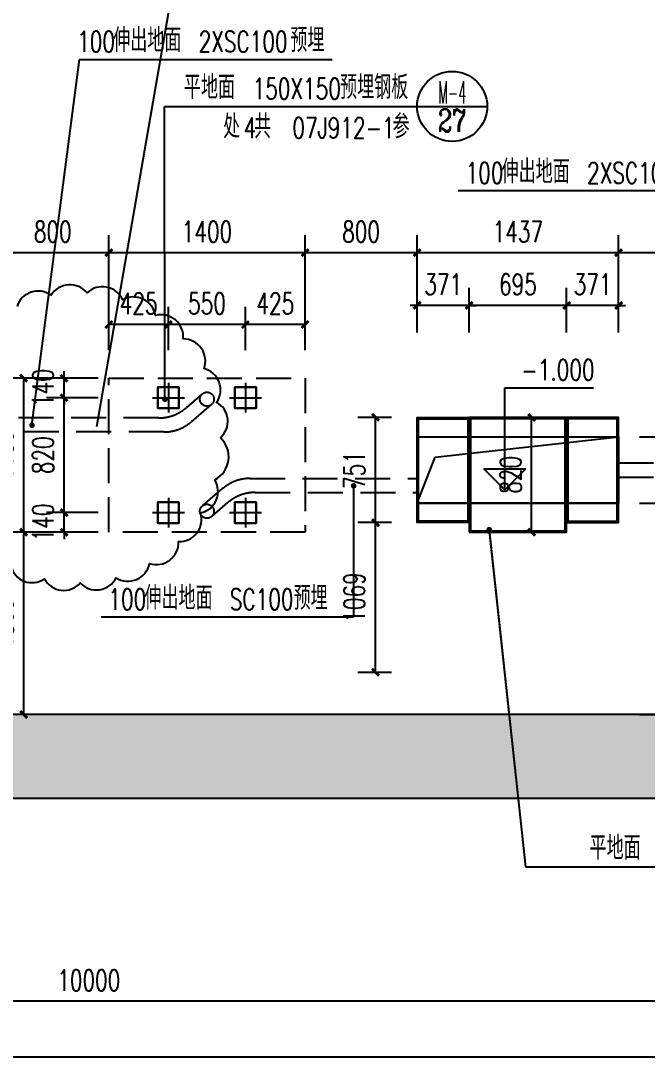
# Model space of a CAD drawing. Extents: x 45837 to 287007, y -98586 to 328021.
# Drawn here: x 246198 to 250668, y 308900 to 316299 of the extents above; entities that cross this region are included whole.
import ezdxf
from ezdxf.enums import TextEntityAlignment as Align

# ---------------------------------------------------------------- set-up
doc = ezdxf.new("R2010")
doc.units = 0
doc.header["$LTSCALE"] = 1000
doc.header["$MEASUREMENT"] = 0
for name, pattern in [('ACAD_ISO02W100', [15, 12, -3]), ('DASH', [0.35, 0.25, -0.1]), ('DASHED2', [0.375, 0.25, -0.125])]:
    doc.linetypes.add(name, pattern=pattern)
for name, color, linetype in [('AXIS', 3, 'Continuous'), ('DIM_ELEV', 3, 'Continuous'), ('DIM_IDEN', 3, 'Continuous'), ('DIM_LEAD', 3, 'Continuous'), ('DOTE', 1, 'Continuous'), ('PUB_DIM', 3, 'Continuous'), ('PUB_HATCH', 8, 'Continuous'), ('PUB_TEXT', 7, 'Continuous'), ('PUB_WALL', 9, 'Continuous'), ('WALL', 9, 'Continuous'), ('图框', 7, 'Continuous'), ('建筑', 2, 'Continuous'), ('电气设备布置', 4, 'Continuous')]:
    doc.layers.add(name, color=color, linetype=linetype)
doc.styles.add('_TCH_DIM', font='SIMPLEX', dxfattribs={"bigfont": 'GBCBIG'})
doc.styles.add('_TCH_LABEL', font='COMPLEX', dxfattribs={"bigfont": 'GBCBIG'})
doc.styles.add('DIM_FONT', font='SIMPLEX', dxfattribs={"width": 0.7, "bigfont": 'GBCBIG'})
doc.styles.get("Standard").update_dxf_attribs({"font": 'gbenor.shx', "bigfont": 'gbcbig.shx'})
doc.dimstyles.new('DIMN50', dxfattribs={"dimscale": 0.5, "dimtxt": 300, "dimasz": 100, "dimexe": 250, "dimexo": 300, "dimgap": 150, "dimtad": 1, "dimdec": 0, "dimzin": 0, "dimdsep": 46, "dimtxsty": 'DIM_FONT', "dimblk": 'ARCHTICK', "dimcen": 0.09, "dimclrt": 7, "dimazin": 2, "dimtfac": 1, "dimtdec": 0, "dimtix": 1, "dimtmove": 2, "dimatfit": 3, "dimldrblk": 'ARCHTICK', "dimfxl": 0, "dimtolj": 1, "dimtzin": 0, "dimarcsym": 0})

# ---------------------------------------------------------------- blocks, each defined once
blk = doc.blocks.new('_ArchTick')
at = {"color": 0, "linetype": 'ByBlock', "const_width": 0.4}
blk.add_lwpolyline([(-0.5, -0.5), (0.5, 0.5)], dxfattribs=at)
blk = doc.blocks.new('*D142')
at = {"layer": 'Defpoints', "color": 0}
for p in [(182310.7, -19857.2), (182310.7, -20201), (182681.7, -20201)]:
    blk.add_point(p, dxfattribs=at)
at = {"layer": 'PUB_DIM', "color": 0, "lineweight": -2}
for p, q in [((182310.7, -20051), (182310.7, -19732.2)), ((182681.7, -20051), (182681.7, -19732.2)), ((182310.7, -19857.2), (182260.7, -19857.2)), ((182681.7, -19857.2), (182310.7, -19857.2)), ((182681.7, -19857.2), (182731.7, -19857.2))]:
    blk.add_line(p, q, dxfattribs=at)
at = {"layer": 'PUB_DIM', "color": 0, "lineweight": -2, "xscale": 50, "yscale": 50, "zscale": 50}
blk.add_blockref('_ArchTick', (182310.7, -19857.2), dxfattribs=at)
at = {"layer": 'PUB_DIM', "color": 0, "lineweight": -2, "xscale": 50, "yscale": 50, "zscale": 50, "rotation": 180}
blk.add_blockref('_ArchTick', (182681.7, -19857.2), dxfattribs=at)
at = {"layer": 'PUB_DIM', "color": 7, "insert": (182496.2, -19707.2), "char_height": 150, "attachment_point": 5, "style": 'DIM_FONT'}
blk.add_mtext('\\A1;371', dxfattribs=at)
blk = doc.blocks.new('*D65')
at = {"layer": 'Defpoints', "color": 0}
for p in [(181615.7, -19857.2), (181615.7, -20201), (182310.7, -20201)]:
    blk.add_point(p, dxfattribs=at)
at = {"layer": 'PUB_DIM', "color": 0, "lineweight": -2}
for p, q in [((181615.7, -20051), (181615.7, -19732.2)), ((182310.7, -20051), (182310.7, -19732.2)), ((182310.7, -19857.2), (181615.7, -19857.2))]:
    blk.add_line(p, q, dxfattribs=at)
at = {"layer": 'PUB_DIM', "color": 0, "lineweight": -2, "xscale": 50, "yscale": 50, "zscale": 50, "rotation": 180}
blk.add_blockref('_ArchTick', (181615.7, -19857.2), dxfattribs=at)
at = {"layer": 'PUB_DIM', "color": 0, "lineweight": -2, "xscale": 50, "yscale": 50, "zscale": 50}
blk.add_blockref('_ArchTick', (182310.7, -19857.2), dxfattribs=at)
at = {"layer": 'PUB_DIM', "color": 7, "insert": (181963.2, -19707.2), "char_height": 150, "attachment_point": 5, "style": 'DIM_FONT'}
blk.add_mtext('\\A1;695', dxfattribs=at)
blk = doc.blocks.new('*D66')
at = {"layer": 'Defpoints', "color": 0}
for p in [(181244.7, -19857.2), (181244.7, -20201), (181615.7, -20201)]:
    blk.add_point(p, dxfattribs=at)
at = {"layer": 'PUB_DIM', "color": 0, "lineweight": -2}
for p, q in [((181244.7, -20051), (181244.7, -19732.2)), ((181615.7, -20051), (181615.7, -19732.2)), ((181244.7, -19857.2), (181194.7, -19857.2)), ((181615.7, -19857.2), (181244.7, -19857.2)), ((181615.7, -19857.2), (181665.7, -19857.2))]:
    blk.add_line(p, q, dxfattribs=at)
at = {"layer": 'PUB_DIM', "color": 0, "lineweight": -2, "xscale": 50, "yscale": 50, "zscale": 50}
blk.add_blockref('_ArchTick', (181244.7, -19857.2), dxfattribs=at)
at = {"layer": 'PUB_DIM', "color": 0, "lineweight": -2, "xscale": 50, "yscale": 50, "zscale": 50, "rotation": 180}
blk.add_blockref('_ArchTick', (181615.7, -19857.2), dxfattribs=at)
at = {"layer": 'PUB_DIM', "color": 7, "insert": (181430.2, -19707.2), "char_height": 150, "attachment_point": 5, "style": 'DIM_FONT'}
blk.add_mtext('\\A1;371', dxfattribs=at)
blk = doc.blocks.new('*D67')
at = {"layer": 'Defpoints', "color": 0}
for p in [(181890.6, -20656.3), (182061.4, -20656.3), (181890.6, -21476.3)]:
    blk.add_point(p, dxfattribs=at)
at = {"layer": 'PUB_DIM', "color": 0, "lineweight": -2}
for p, q in [((182040.6, -20656.3), (182186.4, -20656.3)), ((182061.4, -21476.3), (182061.4, -20656.3)), ((182040.6, -21476.3), (182186.4, -21476.3))]:
    blk.add_line(p, q, dxfattribs=at)
at = {"layer": 'PUB_DIM', "color": 0, "lineweight": -2, "xscale": 50, "yscale": 50, "zscale": 50}
for p, rotation in [((182061.4, -20656.3), 90), ((182061.4, -21476.3), 270)]:
    blk.add_blockref('_ArchTick', p, dxfattribs=dict(at, rotation=rotation))
at = {"layer": 'PUB_DIM', "color": 7, "insert": (181911.4, -21066.3), "char_height": 150, "attachment_point": 5, "rotation": 90, "style": 'DIM_FONT'}
blk.add_mtext('\\A1;820', dxfattribs=at)
blk = doc.blocks.new('*D68')
at = {"layer": 'AXIS', "color": 0, "lineweight": -2}
for p, q in [((173901.7, -24417.1), (173901.7, -24948.8)), ((183901.7, -24417.1), (183901.7, -24948.8)), ((183901.7, -24823.8), (173901.7, -24823.8))]:
    blk.add_line(p, q, dxfattribs=at)
at = {"layer": 'Defpoints', "color": 0}
for p in [(173901.7, -24267.1), (183901.7, -24267.1), (173901.7, -24823.8)]:
    blk.add_point(p, dxfattribs=at)
at = {"layer": 'AXIS', "color": 0, "lineweight": -2, "xscale": 50, "yscale": 50, "zscale": 50, "rotation": 180}
blk.add_blockref('_ArchTick', (173901.7, -24823.8), dxfattribs=at)
at = {"layer": 'AXIS', "color": 0, "lineweight": -2, "xscale": 50, "yscale": 50, "zscale": 50}
blk.add_blockref('_ArchTick', (183901.7, -24823.8), dxfattribs=at)
at = {"layer": 'AXIS', "color": 7, "insert": (178901.7, -24673.8), "char_height": 150, "attachment_point": 5, "style": 'DIM_FONT'}
blk.add_mtext('\\A1;10000', dxfattribs=at)
blk = doc.blocks.new('*D71')
at = {"layer": 'Defpoints', "color": 0}
for p in [(180946.7, -20656.3), (181210.8, -20656.3), (181210.8, -21407.3)]:
    blk.add_point(p, dxfattribs=at)
at = {"layer": 'PUB_DIM', "color": 0, "lineweight": -2}
for p, q in [((181060.8, -20656.3), (180821.7, -20656.3)), ((180946.7, -21407.3), (180946.7, -20656.3)), ((181060.8, -21407.3), (180821.7, -21407.3))]:
    blk.add_line(p, q, dxfattribs=at)
at = {"layer": 'PUB_DIM', "color": 0, "lineweight": -2, "xscale": 50, "yscale": 50, "zscale": 50}
for p, rotation in [((180946.7, -20656.3), 90), ((180946.7, -21407.3), 270)]:
    blk.add_blockref('_ArchTick', p, dxfattribs=dict(at, rotation=rotation))
at = {"layer": 'PUB_DIM', "color": 7, "insert": (180796.7, -21031.8), "char_height": 150, "attachment_point": 5, "rotation": 90, "style": 'DIM_FONT'}
blk.add_mtext('\\A1;751', dxfattribs=at)
blk = doc.blocks.new('*D72')
at = {"layer": 'Defpoints', "color": 0}
for p in [(180946.7, -21407.3), (181210.8, -21407.3), (181210.8, -22476.3)]:
    blk.add_point(p, dxfattribs=at)
at = {"layer": 'PUB_DIM', "color": 0, "lineweight": -2}
for p, q in [((181060.8, -21407.3), (180821.7, -21407.3)), ((180946.7, -22476.3), (180946.7, -21407.3)), ((181060.8, -22476.3), (180821.7, -22476.3))]:
    blk.add_line(p, q, dxfattribs=at)
at = {"layer": 'PUB_DIM', "color": 0, "lineweight": -2, "xscale": 50, "yscale": 50, "zscale": 50}
for p, rotation in [((180946.7, -21407.3), 90), ((180946.7, -22476.3), 270)]:
    blk.add_blockref('_ArchTick', p, dxfattribs=dict(at, rotation=rotation))
at = {"layer": 'PUB_DIM', "color": 7, "insert": (180796.7, -21941.8), "char_height": 150, "attachment_point": 5, "rotation": 90, "style": 'DIM_FONT'}
blk.add_mtext('\\A1;1069', dxfattribs=at)
blk = doc.blocks.new('*D88')
at = {"layer": 'Defpoints', "color": 0}
for p in [(182681.7, -20794.3), (183452.6, -20794.3), (182681.7, -21269.3)]:
    blk.add_point(p, dxfattribs=at)
at = {"layer": 'PUB_DIM', "color": 0, "lineweight": -2}
for p, q in [((182831.7, -20794.3), (183577.6, -20794.3)), ((183452.6, -21269.3), (183452.6, -20794.3)), ((182831.7, -21269.3), (183577.6, -21269.3))]:
    blk.add_line(p, q, dxfattribs=at)
at = {"layer": 'PUB_DIM', "color": 0, "lineweight": -2, "xscale": 50, "yscale": 50, "zscale": 50}
for p, rotation in [((183452.6, -20794.3), 90), ((183452.6, -21269.3), 270)]:
    blk.add_blockref('_ArchTick', p, dxfattribs=dict(at, rotation=rotation))
at = {"layer": 'PUB_DIM', "color": 7, "insert": (183302.6, -21031.8), "char_height": 150, "attachment_point": 5, "rotation": 90, "style": 'DIM_FONT'}
blk.add_mtext('\\A1;475', dxfattribs=at)
blk = doc.blocks.new('*D89')
at = {"layer": 'Defpoints', "color": 0}
for p in [(182681.7, -21269.3), (183452.6, -21269.3), (182681.7, -22776.3)]:
    blk.add_point(p, dxfattribs=at)
at = {"layer": 'PUB_DIM', "color": 0, "lineweight": -2}
for p, q in [((182831.7, -21269.3), (183577.6, -21269.3)), ((183452.6, -22776.3), (183452.6, -21269.3)), ((182831.7, -22776.3), (183577.6, -22776.3))]:
    blk.add_line(p, q, dxfattribs=at)
at = {"layer": 'PUB_DIM', "color": 0, "lineweight": -2, "xscale": 50, "yscale": 50, "zscale": 50}
for p, rotation in [((183452.6, -21269.3), 90), ((183452.6, -22776.3), 270)]:
    blk.add_blockref('_ArchTick', p, dxfattribs=dict(at, rotation=rotation))
at = {"layer": 'PUB_DIM', "color": 7, "insert": (183302.6, -22022.8), "char_height": 150, "attachment_point": 5, "rotation": 90, "style": 'DIM_FONT'}
blk.add_mtext('\\A1;1507', dxfattribs=at)
blk = doc.blocks.new('*D90')
at = {"layer": 'Defpoints', "color": 0}
for p in [(178437.1, -20376.3), (178867.1, -20376.3), (178867.1, -21476.3)]:
    blk.add_point(p, dxfattribs=at)
at = {"layer": 'PUB_DIM', "color": 0, "lineweight": -2}
for p, q in [((178717.1, -20376.3), (178312.1, -20376.3)), ((178437.1, -21476.3), (178437.1, -20376.3)), ((178717.1, -21476.3), (178312.1, -21476.3))]:
    blk.add_line(p, q, dxfattribs=at)
at = {"layer": 'PUB_DIM', "color": 0, "lineweight": -2, "xscale": 50, "yscale": 50, "zscale": 50}
for p, rotation in [((178437.1, -20376.3), 90), ((178437.1, -21476.3), 270)]:
    blk.add_blockref('_ArchTick', p, dxfattribs=dict(at, rotation=rotation))
at = {"layer": 'PUB_DIM', "color": 7, "insert": (178287.1, -20926.3), "char_height": 150, "attachment_point": 5, "rotation": 90, "style": 'DIM_FONT'}
blk.add_mtext('\\A1;1100', dxfattribs=at)
blk = doc.blocks.new('*D91')
at = {"layer": 'Defpoints', "color": 0}
for p in [(178437.1, -21476.3), (178867.1, -21476.3), (178867.1, -22776.3)]:
    blk.add_point(p, dxfattribs=at)
at = {"layer": 'PUB_DIM', "color": 0, "lineweight": -2}
for p, q in [((178717.1, -21476.3), (178312.1, -21476.3)), ((178437.1, -22776.3), (178437.1, -21476.3)), ((178717.1, -22776.3), (178312.1, -22776.3))]:
    blk.add_line(p, q, dxfattribs=at)
at = {"layer": 'PUB_DIM', "color": 0, "lineweight": -2, "xscale": 50, "yscale": 50, "zscale": 50}
for p, rotation in [((178437.1, -21476.3), 90), ((178437.1, -22776.3), 270)]:
    blk.add_blockref('_ArchTick', p, dxfattribs=dict(at, rotation=rotation))
at = {"layer": 'PUB_DIM', "color": 7, "insert": (178287.1, -22126.3), "char_height": 150, "attachment_point": 5, "rotation": 90, "style": 'DIM_FONT'}
blk.add_mtext('\\A1;1300', dxfattribs=at)
blk = doc.blocks.new('*D92')
at = {"layer": 'Defpoints', "color": 0}
for p in [(180019.7, -19993.3), (180019.7, -20326.3), (180444.7, -20326.3)]:
    blk.add_point(p, dxfattribs=at)
at = {"layer": 'PUB_DIM', "color": 0, "lineweight": -2}
for p, q in [((180019.7, -20176.3), (180019.7, -19868.3)), ((180444.7, -20176.3), (180444.7, -19868.3)), ((180444.7, -19993.3), (180019.7, -19993.3))]:
    blk.add_line(p, q, dxfattribs=at)
at = {"layer": 'PUB_DIM', "color": 0, "lineweight": -2, "xscale": 50, "yscale": 50, "zscale": 50, "rotation": 180}
blk.add_blockref('_ArchTick', (180019.7, -19993.3), dxfattribs=at)
at = {"layer": 'PUB_DIM', "color": 0, "lineweight": -2, "xscale": 50, "yscale": 50, "zscale": 50}
blk.add_blockref('_ArchTick', (180444.7, -19993.3), dxfattribs=at)
at = {"layer": 'PUB_DIM', "color": 7, "insert": (180232.2, -19843.3), "char_height": 150, "attachment_point": 5, "style": 'DIM_FONT'}
blk.add_mtext('\\A1;425', dxfattribs=at)
blk = doc.blocks.new('*D93')
at = {"layer": 'Defpoints', "color": 0}
for p in [(179469.7, -19993.3), (179469.7, -20326.3), (180019.7, -20326.3)]:
    blk.add_point(p, dxfattribs=at)
at = {"layer": 'PUB_DIM', "color": 0, "lineweight": -2}
for p, q in [((179469.7, -20176.3), (179469.7, -19868.3)), ((180019.7, -20176.3), (180019.7, -19868.3)), ((180019.7, -19993.3), (179469.7, -19993.3))]:
    blk.add_line(p, q, dxfattribs=at)
at = {"layer": 'PUB_DIM', "color": 0, "lineweight": -2, "xscale": 50, "yscale": 50, "zscale": 50, "rotation": 180}
blk.add_blockref('_ArchTick', (179469.7, -19993.3), dxfattribs=at)
at = {"layer": 'PUB_DIM', "color": 0, "lineweight": -2, "xscale": 50, "yscale": 50, "zscale": 50}
blk.add_blockref('_ArchTick', (180019.7, -19993.3), dxfattribs=at)
at = {"layer": 'PUB_DIM', "color": 7, "insert": (179744.7, -19843.3), "char_height": 150, "attachment_point": 5, "style": 'DIM_FONT'}
blk.add_mtext('\\A1;550', dxfattribs=at)
blk = doc.blocks.new('*D94')
at = {"layer": 'Defpoints', "color": 0}
for p in [(179044.7, -19993.3), (179044.7, -20326.3), (179469.7, -20326.3)]:
    blk.add_point(p, dxfattribs=at)
at = {"layer": 'PUB_DIM', "color": 0, "lineweight": -2}
for p, q in [((179044.7, -20176.3), (179044.7, -19868.3)), ((179469.7, -20176.3), (179469.7, -19868.3)), ((179469.7, -19993.3), (179044.7, -19993.3))]:
    blk.add_line(p, q, dxfattribs=at)
at = {"layer": 'PUB_DIM', "color": 0, "lineweight": -2, "xscale": 50, "yscale": 50, "zscale": 50, "rotation": 180}
blk.add_blockref('_ArchTick', (179044.7, -19993.3), dxfattribs=at)
at = {"layer": 'PUB_DIM', "color": 0, "lineweight": -2, "xscale": 50, "yscale": 50, "zscale": 50}
blk.add_blockref('_ArchTick', (179469.7, -19993.3), dxfattribs=at)
at = {"layer": 'PUB_DIM', "color": 7, "insert": (179257.2, -19843.3), "char_height": 150, "attachment_point": 5, "style": 'DIM_FONT'}
blk.add_mtext('\\A1;425', dxfattribs=at)
blk = doc.blocks.new('*D100')
at = {"layer": 'Defpoints', "color": 0}
for p in [(178244.7, -19480.5), (178244.7, -20175.4), (179044.7, -20175.4)]:
    blk.add_point(p, dxfattribs=at)
at = {"layer": 'PUB_DIM', "color": 0, "lineweight": -2}
for p, q in [((178244.7, -20025.4), (178244.7, -19355.5)), ((179044.7, -20025.4), (179044.7, -19355.5)), ((179044.7, -19480.5), (178244.7, -19480.5))]:
    blk.add_line(p, q, dxfattribs=at)
at = {"layer": 'PUB_DIM', "color": 0, "lineweight": -2, "xscale": 50, "yscale": 50, "zscale": 50, "rotation": 180}
blk.add_blockref('_ArchTick', (178244.7, -19480.5), dxfattribs=at)
at = {"layer": 'PUB_DIM', "color": 0, "lineweight": -2, "xscale": 50, "yscale": 50, "zscale": 50}
blk.add_blockref('_ArchTick', (179044.7, -19480.5), dxfattribs=at)
at = {"layer": 'PUB_DIM', "color": 7, "insert": (178644.7, -19330.5), "char_height": 150, "attachment_point": 5, "style": 'DIM_FONT'}
blk.add_mtext('\\A1;800', dxfattribs=at)
blk = doc.blocks.new('*D23')
at = {"layer": 'Defpoints', "color": 0}
for p in [(179044.7, -19480.5), (179044.7, -20175.4), (180444.7, -20175.4)]:
    blk.add_point(p, dxfattribs=at)
at = {"layer": 'PUB_DIM', "color": 0, "lineweight": -2}
for p, q in [((179044.7, -20025.4), (179044.7, -19355.5)), ((180444.7, -20025.4), (180444.7, -19355.5)), ((180444.7, -19480.5), (179044.7, -19480.5))]:
    blk.add_line(p, q, dxfattribs=at)
at = {"layer": 'PUB_DIM', "color": 0, "lineweight": -2, "xscale": 50, "yscale": 50, "zscale": 50, "rotation": 180}
blk.add_blockref('_ArchTick', (179044.7, -19480.5), dxfattribs=at)
at = {"layer": 'PUB_DIM', "color": 0, "lineweight": -2, "xscale": 50, "yscale": 50, "zscale": 50}
blk.add_blockref('_ArchTick', (180444.7, -19480.5), dxfattribs=at)
at = {"layer": 'PUB_DIM', "color": 7, "insert": (179744.7, -19330.5), "char_height": 150, "attachment_point": 5, "style": 'DIM_FONT'}
blk.add_mtext('\\A1;1400', dxfattribs=at)
blk = doc.blocks.new('*D24')
at = {"layer": 'Defpoints', "color": 0}
for p in [(180444.7, -19480.5), (180444.7, -20175.4), (181244.7, -20175.4)]:
    blk.add_point(p, dxfattribs=at)
at = {"layer": 'PUB_DIM', "color": 0, "lineweight": -2}
for p, q in [((180444.7, -20025.4), (180444.7, -19355.5)), ((181244.7, -20025.4), (181244.7, -19355.5)), ((181244.7, -19480.5), (180444.7, -19480.5))]:
    blk.add_line(p, q, dxfattribs=at)
at = {"layer": 'PUB_DIM', "color": 0, "lineweight": -2, "xscale": 50, "yscale": 50, "zscale": 50, "rotation": 180}
blk.add_blockref('_ArchTick', (180444.7, -19480.5), dxfattribs=at)
at = {"layer": 'PUB_DIM', "color": 0, "lineweight": -2, "xscale": 50, "yscale": 50, "zscale": 50}
blk.add_blockref('_ArchTick', (181244.7, -19480.5), dxfattribs=at)
at = {"layer": 'PUB_DIM', "color": 7, "insert": (180844.7, -19330.5), "char_height": 150, "attachment_point": 5, "style": 'DIM_FONT'}
blk.add_mtext('\\A1;800', dxfattribs=at)
blk = doc.blocks.new('*D25')
at = {"layer": 'Defpoints', "color": 0}
for p in [(181244.7, -19480.5), (181244.7, -20175.4), (182681.7, -20175.4)]:
    blk.add_point(p, dxfattribs=at)
at = {"layer": 'PUB_DIM', "color": 0, "lineweight": -2}
for p, q in [((181244.7, -20025.4), (181244.7, -19355.5)), ((182681.7, -20025.4), (182681.7, -19355.5)), ((182681.7, -19480.5), (181244.7, -19480.5))]:
    blk.add_line(p, q, dxfattribs=at)
at = {"layer": 'PUB_DIM', "color": 0, "lineweight": -2, "xscale": 50, "yscale": 50, "zscale": 50, "rotation": 180}
blk.add_blockref('_ArchTick', (181244.7, -19480.5), dxfattribs=at)
at = {"layer": 'PUB_DIM', "color": 0, "lineweight": -2, "xscale": 50, "yscale": 50, "zscale": 50}
blk.add_blockref('_ArchTick', (182681.7, -19480.5), dxfattribs=at)
at = {"layer": 'PUB_DIM', "color": 7, "insert": (181963.2, -19330.5), "char_height": 150, "attachment_point": 5, "style": 'DIM_FONT'}
blk.add_mtext('\\A1;1437', dxfattribs=at)
blk = doc.blocks.new('*D26')
at = {"layer": 'Defpoints', "color": 0}
for p in [(182681.7, -19480.5), (182681.7, -20175.4), (183901.7, -20175.4)]:
    blk.add_point(p, dxfattribs=at)
at = {"layer": 'PUB_DIM', "color": 0, "lineweight": -2}
for p, q in [((182681.7, -20025.4), (182681.7, -19355.5)), ((183901.7, -20025.4), (183901.7, -19355.5)), ((183901.7, -19480.5), (182681.7, -19480.5))]:
    blk.add_line(p, q, dxfattribs=at)
at = {"layer": 'PUB_DIM', "color": 0, "lineweight": -2, "xscale": 50, "yscale": 50, "zscale": 50, "rotation": 180}
blk.add_blockref('_ArchTick', (182681.7, -19480.5), dxfattribs=at)
at = {"layer": 'PUB_DIM', "color": 0, "lineweight": -2, "xscale": 50, "yscale": 50, "zscale": 50}
blk.add_blockref('_ArchTick', (183901.7, -19480.5), dxfattribs=at)
at = {"layer": 'PUB_DIM', "color": 7, "insert": (183291.7, -19330.5), "char_height": 150, "attachment_point": 5, "style": 'DIM_FONT'}
blk.add_mtext('\\A1;1220', dxfattribs=at)
blk = doc.blocks.new('*D28')
at = {"layer": 'Defpoints', "color": 0}
for p in [(178725.5, -20376.3), (179117.9, -20376.3), (179117.9, -20516.3)]:
    blk.add_point(p, dxfattribs=at)
at = {"layer": 'PUB_DIM', "color": 0, "lineweight": -2}
for p, q in [((178725.5, -20376.3), (178725.5, -20326.3)), ((178967.9, -20376.3), (178600.5, -20376.3)), ((178725.5, -20516.3), (178725.5, -20376.3)), ((178967.9, -20516.3), (178600.5, -20516.3)), ((178725.5, -20516.3), (178725.5, -20566.3))]:
    blk.add_line(p, q, dxfattribs=at)
at = {"layer": 'PUB_DIM', "color": 0, "lineweight": -2, "xscale": 50, "yscale": 50, "zscale": 50}
for p, rotation in [((178725.5, -20376.3), 270), ((178725.5, -20516.3), 90)]:
    blk.add_blockref('_ArchTick', p, dxfattribs=dict(at, rotation=rotation))
at = {"layer": 'PUB_DIM', "color": 7, "insert": (178575.5, -20446.3), "char_height": 150, "attachment_point": 5, "rotation": 90, "style": 'DIM_FONT'}
blk.add_mtext('\\A1;140', dxfattribs=at)
blk = doc.blocks.new('*D29')
at = {"layer": 'Defpoints', "color": 0}
for p in [(178725.5, -20516.3), (179117.9, -20516.3), (179117.9, -21336.3)]:
    blk.add_point(p, dxfattribs=at)
at = {"layer": 'PUB_DIM', "color": 0, "lineweight": -2}
for p, q in [((178967.9, -20516.3), (178600.5, -20516.3)), ((178725.5, -21336.3), (178725.5, -20516.3)), ((178967.9, -21336.3), (178600.5, -21336.3))]:
    blk.add_line(p, q, dxfattribs=at)
at = {"layer": 'PUB_DIM', "color": 0, "lineweight": -2, "xscale": 50, "yscale": 50, "zscale": 50}
for p, rotation in [((178725.5, -20516.3), 90), ((178725.5, -21336.3), 270)]:
    blk.add_blockref('_ArchTick', p, dxfattribs=dict(at, rotation=rotation))
at = {"layer": 'PUB_DIM', "color": 7, "insert": (178575.5, -20926.3), "char_height": 150, "attachment_point": 5, "rotation": 90, "style": 'DIM_FONT'}
blk.add_mtext('\\A1;820', dxfattribs=at)
blk = doc.blocks.new('*D30')
at = {"layer": 'Defpoints', "color": 0}
for p in [(178725.5, -21336.3), (179117.9, -21336.3), (179117.9, -21476.3)]:
    blk.add_point(p, dxfattribs=at)
at = {"layer": 'PUB_DIM', "color": 0, "lineweight": -2}
for p, q in [((178725.5, -21336.3), (178725.5, -21286.3)), ((178967.9, -21336.3), (178600.5, -21336.3)), ((178725.5, -21476.3), (178725.5, -21336.3)), ((178967.9, -21476.3), (178600.5, -21476.3)), ((178725.5, -21476.3), (178725.5, -21526.3))]:
    blk.add_line(p, q, dxfattribs=at)
at = {"layer": 'PUB_DIM', "color": 0, "lineweight": -2, "xscale": 50, "yscale": 50, "zscale": 50}
for p, rotation in [((178725.5, -21336.3), 270), ((178725.5, -21476.3), 90)]:
    blk.add_blockref('_ArchTick', p, dxfattribs=dict(at, rotation=rotation))
at = {"layer": 'PUB_DIM', "color": 7, "insert": (178575.5, -21406.3), "char_height": 150, "attachment_point": 5, "rotation": 90, "style": 'DIM_FONT'}
blk.add_mtext('\\A1;140', dxfattribs=at)
blk = doc.blocks.new('*D45')
at = {"layer": 'AXIS', "color": 0, "lineweight": -2}
for p, q in [((173901.7, -24567.1), (173901.7, -25348.8)), ((195801.7, -24567.1), (195801.7, -25348.8)), ((195801.7, -25223.8), (173901.7, -25223.8))]:
    blk.add_line(p, q, dxfattribs=at)
at = {"layer": 'Defpoints', "color": 0}
for p in [(173901.7, -24417.1), (195801.7, -24417.1), (173901.7, -25223.8)]:
    blk.add_point(p, dxfattribs=at)
at = {"layer": 'AXIS', "color": 0, "lineweight": -2, "xscale": 50, "yscale": 50, "zscale": 50, "rotation": 180}
blk.add_blockref('_ArchTick', (173901.7, -25223.8), dxfattribs=at)
at = {"layer": 'AXIS', "color": 0, "lineweight": -2, "xscale": 50, "yscale": 50, "zscale": 50}
blk.add_blockref('_ArchTick', (195801.7, -25223.8), dxfattribs=at)
at = {"layer": 'AXIS', "color": 7, "insert": (184851.7, -25073.8), "char_height": 150, "attachment_point": 5, "style": 'DIM_FONT'}
blk.add_mtext('\\A1;21900', dxfattribs=at)
blk = doc.blocks.new('334')
at = {"layer": 'PUB_HATCH'}
h = blk.add_hatch(dxfattribs=at)
h.set_pattern_fill('钢筋混凝土', color=256, scale=50, style=0)
h.set_pattern_definition([(135, (325417.22, 0), (88.38835, 88.38835), []), (130, (325417.22, 0), (-358.6301, -31.37607), [37.5, -412.5]), (185, (325417.22, 0), (69.3757, 376.0961), [30, -330]), (79.5486, (325387.34, -2.6), (-289.2547, 344.7198), [31.8701, -350.57106]), (133.8158, (325417.22, 100), (-533.6205, -82.7595), [56.25, -618.75]), (83.3644, (325372.75, 93.1), (-467.3314, 487.059), [47.8051, -525.8565]), (188.8158, (325417.2, 100), (-467.331, 487.0593), [45, -495]), (159, (325367.22, 75), (-298.4535, -201.30945), [37.5, -412.5]), (214, (325367.22, 75), (-121.6577, 362.575), [30, -330]), (108.5486, (325342.35, 58.22), (-420.1113, 161.26525), [31.8701, -350.57106]), (142.5, (325417.22, 0), (-6.07993, 166.44693), [0, -326, 0, -335, 0, -331.25]), (172.5, (325417.22, 0), (-131.53477, 197.20586), [0, -191, 0, -318.5, 0, -126.25]), (212.5, (325528.72, 0), (-266.91122, -11.27744), [0, -125, 0, -390, 0, -517.5]), (222.5, (325578.72, 0), (-291.5931, 50.0525), [0, -162.5, 0, -259, 0, -367.5])])
h.paths.add_polyline_path([(183901.7, -22776.3), (183901.7, -23376.3), (173301.7, -23376.3), (173901.7, -22776.3)])
at = {"layer": 'PUB_WALL'}
for points in [[(183901.7, -22776.3), (173901.7, -22776.3), (173876.7, -22801.3), (183901.7, -22801.3)], [(183901.7, -23376.3), (173301.7, -23376.3), (173326.7, -23351.3), (183901.7, -23351.3)]]:
    blk.add_hatch(color=256, dxfattribs=at).paths.add_polyline_path(points)
at = {"linetype": 'DASH'}
for p, q in [((179469.7, -20410.8), (179469.7, -20621.6)), ((180019.7, -20410.8), (180019.7, -20621.6)), ((179355.6, -20516.3), (179583.7, -20516.3)), ((179905.6, -20516.3), (180133.7, -20516.3)), ((179469.7, -21230.8), (179469.7, -21441.6)), ((180019.7, -21230.8), (180019.7, -21441.6)), ((179355.6, -21336.3), (179583.7, -21336.3)), ((179905.6, -21336.3), (180133.7, -21336.3))]:
    blk.add_line(p, q, dxfattribs=at)
blk.add_lwpolyline([(179044.7, -20376.3), (180444.7, -20376.3), (180444.7, -21476.3), (179044.7, -21476.3)], close=True, dxfattribs=at)
for points in [[(179394.7, -20441.3), (179544.7, -20441.3), (179544.7, -20591.3), (179394.7, -20591.3)], [(179944.7, -20441.3), (180094.7, -20441.3), (180094.7, -20591.3), (179944.7, -20591.3)], [(181244.7, -20794.3), (182681.7, -20794.3), (182681.7, -21269.3), (181244.7, -21269.3)], [(179394.7, -21261.3), (179544.7, -21261.3), (179544.7, -21411.3), (179394.7, -21411.3)], [(179944.7, -21261.3), (180094.7, -21261.3), (180094.7, -21411.3), (179944.7, -21411.3)]]:
    blk.add_lwpolyline(points, close=True)
at = {"layer": 'DIM_ELEV'}
for p, q in [((181870.8, -21172.6), (181870.8, -20444.2)), ((181870.8, -20444.2), (182503.3, -20444.2)), ((181870.8, -21172.6), (181720.8, -21022.6)), ((181720.8, -21022.6), (182020.8, -21022.6)), ((181870.8, -21172.6), (182020.8, -21022.6))]:
    blk.add_line(p, q, dxfattribs=at)
at = {"layer": 'DIM_IDEN'}
blk.add_line((181244.4, -18436.3), (181744.4, -18436.3), dxfattribs=at)
blk.add_circle((181494.4, -18436.3), 250, dxfattribs=at)
at = {"layer": 'DIM_LEAD'}
for p, q in [((178496.3, -20711.8), (178836.1, -18100.6)), ((178496.3, -20711.8), (178836.1, -18100.6)), ((178836.1, -18100.6), (180638.5, -18100.6)), ((179445, -20527.1), (179442, -18436.3)), ((179445, -20527.1), (179442, -18436.3)), ((179442, -18436.3), (181244.4, -18436.3)), ((183340, -19039), (181537.6, -19039)), ((180791.2, -21144.6), (180791.2, -22082.3)), ((180791.2, -21144.6), (180791.2, -22082.3)), ((181758.7, -21458.1), (182016.4, -23865.4)), ((181758.7, -21468.1), (182016.4, -23865.4)), ((180791.2, -22082.3), (178988.8, -22082.3)), ((182016.4, -23865.4), (184027.2, -23865.4))]:
    blk.add_line(p, q, dxfattribs=at)
at = {"layer": 'DIM_LEAD', "const_width": 20}
for points in [[(179445, -20537.1, -1), (179445, -20517.1, -1)], [(179445, -20537.1, -1), (179445, -20517.1, -1)], [(178495, -20721.7, -1), (178497.6, -20701.9, -1)], [(178495, -20721.7, -1), (178497.6, -20701.9, -1)], [(180791.2, -21134.6, -1), (180791.2, -21154.6, -1)], [(180791.2, -21134.6, -1), (180791.2, -21154.6, -1)], [(181757.6, -21448.1, -1), (181759.8, -21468, -1)], [(181757.6, -21458.1, -1), (181759.8, -21478, -1)]]:
    blk.add_lwpolyline(points, format="xyb", close=True, dxfattribs=at)
at = {"layer": 'DOTE'}
for p, q in [((178958, -20721.7), (181053, -8662.4)), ((196101.7, -22776.3), (173601.7, -22776.3))]:
    blk.add_line(p, q, dxfattribs=at)
blk.add_lwpolyline([(178345.9, -21717.7, 0.520567), (178584.7, -21809.3, 0.520567), (178840.7, -21838.1, 0.520567), (179096.9, -21801.1, 0.520567), (179335.9, -21700.1, 0.520567), (179541.3, -21542, 0.520567), (179699.4, -21337.8, 0.520567), (179800.3, -21101.7, 0.520567), (179840.3, -20801.7, 0.520567), (179813.9, -20548.3, 0.520567), (179723.9, -20307.6, 0.520567), (179575.3, -20096.2, 0.520567), (179377.4, -19928.7, 0.520567), (179143.4, -19816.9, 0.520567), (178889.2, -19768.1, 0.520567), (178632.4, -19785, 0.520567), (178389.8, -19865.3, 0.520567)], format="xyb", dxfattribs=at)
at = {"layer": 'WALL'}
for p, q in [((183901.7, -22776.3), (173901.7, -22776.3)), ((183901.7, -23376.3), (173301.7, -23376.3))]:
    blk.add_line(p, q, dxfattribs=at)
at = {"layer": '建筑', "color": 1}
for p, q in [((181254.7, -20666.3), (181244.7, -20656.3)), ((181605.7, -20666.3), (181615.7, -20656.3)), ((181625.7, -20666.3), (181615.7, -20656.3)), ((182300.7, -20666.3), (182310.7, -20656.3)), ((182320.7, -20666.3), (182310.7, -20656.3)), ((182671.7, -20666.3), (182681.7, -20656.3)), ((181244.7, -21269.3), (181244.7, -20794.3)), ((182681.7, -21269.3), (182681.7, -20794.3)), ((181254.7, -21397.3), (181244.7, -21407.3)), ((181605.7, -21397.3), (181615.7, -21407.3)), ((182320.7, -21397.3), (182310.7, -21407.3)), ((182671.7, -21397.3), (182681.7, -21407.3)), ((181625.7, -21466.3), (181615.7, -21476.3)), ((182300.7, -21466.3), (182310.7, -21476.3))]:
    blk.add_line(p, q, dxfattribs=at)
at = {"layer": '建筑'}
for p, q in [((181244.7, -20794.3), (182681.7, -20794.3)), ((181372.6, -20940.4), (182681.7, -20794.3)), ((181244.7, -21269.3), (181372.6, -20940.4)), ((181244.7, -21269.3), (182681.7, -21269.3))]:
    blk.add_line(p, q, dxfattribs=at)
at = {"layer": '建筑', "linetype": 'DASHED2'}
for p, q in [((182681.7, -20981.8), (183719.9, -20981.8)), ((182681.7, -21081.8), (183719.9, -21081.8))]:
    blk.add_line(p, q, dxfattribs=at)
for points in [[(179708.2, -20491.4), (179595.5, -20588.1, -0.179234), (179400.1, -20660.5), (178122.8, -20660.5)], [(179773.3, -20567.3), (179632.5, -20688.1, -0.179234), (179437.1, -20760.5), (178122.8, -20760.5)], [(179716, -21285.3), (179856.8, -21164.5, -0.179234), (180052.2, -21092.1), (181244.7, -21092.1)], [(179781.2, -21361.2), (179893.8, -21264.5, -0.179234), (180089.3, -21192.1), (181244.7, -21192.1)]]:
    blk.add_lwpolyline(points, format="xyb", dxfattribs=at)
at = {"layer": '建筑', "color": 1}
for points in [[(179394.7, -20591.3), (179544.7, -20591.3), (179544.7, -20441.3), (179394.7, -20441.3)], [(179944.7, -20591.3), (180094.7, -20591.3), (180094.7, -20441.3), (179944.7, -20441.3)], [(181615.7, -21407.3), (181244.7, -21407.3), (181244.7, -20656.3), (181615.7, -20656.3)], [(181605.7, -21397.3), (181254.7, -21397.3), (181254.7, -20666.3), (181605.7, -20666.3)], [(181615.7, -21476.3), (182310.7, -21476.3), (182310.7, -20656.3), (181615.7, -20656.3)], [(181625.7, -21466.3), (182300.7, -21466.3), (182300.7, -20666.3), (181625.7, -20666.3)], [(182310.7, -21407.3), (182681.7, -21407.3), (182681.7, -20656.3), (182310.7, -20656.3)], [(182320.7, -21397.3), (182671.7, -21397.3), (182671.7, -20666.3), (182320.7, -20666.3)], [(179394.7, -21411.3), (179544.7, -21411.3), (179544.7, -21261.3), (179394.7, -21261.3)], [(179944.7, -21411.3), (180094.7, -21411.3), (180094.7, -21261.3), (179944.7, -21261.3)]]:
    blk.add_lwpolyline(points, close=True, dxfattribs=at)
at = {"layer": '建筑', "linetype": 'ACAD_ISO02W100', "ltscale": 0.2}
for centre in [(179744.7, -20526.3), (179744.7, -21326.3)]:
    blk.add_circle(centre, 50, dxfattribs=at)
at = {"layer": '电气设备布置'}
for points in [[(181615.7, -21407.3), (181244.7, -21407.3), (181244.7, -20656.3), (181615.7, -20656.3)], [(181615.7, -21476.3), (182310.7, -21476.3), (182310.7, -20656.3), (181615.7, -20656.3)], [(182310.7, -21407.3), (182681.7, -21407.3), (182681.7, -20656.3), (182310.7, -20656.3)]]:
    blk.add_lwpolyline(points, close=True, dxfattribs=at)
at = {"layer": 'PUB_TEXT', "style": '_TCH_DIM', "width": 0.705882}
for s, height, p in [('100', 148.75, (178818.7, -18048.1)), ('2XSC100', 148.75, (179685.2, -18048.1)), ('150X150', 148.75, (180070.4, -18383.8)), ('4', 148.8, (180006.1, -18663.8)), ('07J912-1', 148.75, (180354, -18663.8)), ('100', 148.75, (181590.1, -18986.5)), ('2XSC100', 148.75, (182456.6, -18986.5)), ('-1.000', 148.75, (181988.3, -20391.7)), ('100', 148.75, (179041.3, -22029.8)), ('SC100', 148.75, (179907.8, -22029.8))]:
    blk.add_text(s, height=height, dxfattribs=at).set_placement(p)
at = {"layer": 'PUB_TEXT', "style": '_TCH_DIM'}
for s, height, p in [('伸出地面', 168.79, (179076.2, -18048.1)), ('预埋', 168.79, (180340.2, -18048.1)), ('平地面', 168.79, (179580.5, -18383.8)), ('预埋钢板', 168.79, (180694.8, -18383.8)), ('处', 168.8, (179860.1, -18663.8)), ('共', 168.8, (180081.1, -18663.8)), ('参', 168.8, (181069, -18663.8)), ('伸出地面', 168.79, (181847.5, -18986.5)), ('伸出地面', 168.79, (179298.8, -22029.8)), ('预埋', 168.79, (180362.8, -22029.8)), ('平地面', 168.79, (182474.7, -23812.9))]:
    blk.add_text(s, height=height, dxfattribs=at).set_placement(p)
at = {"layer": 'PUB_TEXT', "style": '_TCH_LABEL'}
for s, width, p, p2 in [('M-4', 0.391791, (181393.8, -18416.2), (181595, -18416.2)), ('27', 0.772059, (181393.8, -18617.4), (181595, -18617.4))]:
    blk.add_text(s, height=161, dxfattribs=dict(at, width=width)).set_placement(p, p2, align=Align.FIT)
at = {"layer": '图框', "width": 0.7}
for tag, p in [('变电所及发电机房平面图、立面图', (188340.2, -37686.1)), ('泵房平面图、立面图、1-1剖面图', (10864.5, -67386.1))]:
    blk.add_attdef(tag, text='', height=500, dxfattribs=at).set_placement(p, align=Align.MIDDLE_CENTER)
at = {"layer": 'AXIS'}
for p1, p2, distance, picture, middle in [((183901.7, -24267.1), (173901.7, -24267.1), 556.7, '*D68', (178901.7, -24673.8)), ((195801.7, -24417.1), (173901.7, -24417.1), 806.7, '*D45', (184851.7, -25073.8))]:
    dim = blk.add_aligned_dim(p1=p1, p2=p2, distance=distance, dimstyle='DIMN50', dxfattribs=at)
    dim.commit()
    dim.dimension.update_dxf_attribs({"geometry": picture, "text_midpoint": middle})
at = {"layer": 'PUB_DIM'}
for p1, p2, distance, picture, middle in [((179044.7, -20175.4), (178244.7, -20175.4), -694.9, '*D100', (178644.7, -19330.5)), ((180444.7, -20175.4), (179044.7, -20175.4), -694.9, '*D23', (179744.7, -19330.5)), ((181244.7, -20175.4), (180444.7, -20175.4), -694.9, '*D24', (180844.7, -19330.5)), ((182681.7, -20175.4), (181244.7, -20175.4), -694.9, '*D25', (181963.2, -19330.5)), ((183901.7, -20175.4), (182681.7, -20175.4), -694.9, '*D26', (183291.7, -19330.5)), ((181615.7, -20201), (181244.7, -20201), -343.8, '*D66', (181430.2, -19707.2)), ((182310.7, -20201), (181615.7, -20201), -343.8, '*D65', (181963.2, -19707.2)), ((182681.7, -20201), (182310.7, -20201), -343.8, '*D142', (182496.2, -19707.2)), ((179469.7, -20326.3), (179044.7, -20326.3), -333, '*D94', (179257.2, -19843.3)), ((180019.7, -20326.3), (179469.7, -20326.3), -333, '*D93', (179744.7, -19843.3)), ((180444.7, -20326.3), (180019.7, -20326.3), -333, '*D92', (180232.2, -19843.3)), ((178867.1, -21476.3), (178867.1, -20376.3), 430, '*D90', (178287.1, -20926.3)), ((179117.9, -20516.3), (179117.9, -20376.3), 392.4, '*D28', (178575.5, -20446.3)), ((179117.9, -21336.3), (179117.9, -20516.3), 392.4, '*D29', (178575.5, -20926.3)), ((181210.8, -21407.3), (181210.8, -20656.3), 264, '*D71', (180796.7, -21031.8)), ((181890.6, -21476.3), (181890.6, -20656.3), -170.8, '*D67', (181911.4, -21066.3)), ((182681.7, -21269.3), (182681.7, -20794.3), -770.9, '*D88', (183302.6, -21031.8)), ((179117.9, -21476.3), (179117.9, -21336.3), 392.4, '*D30', (178575.5, -21406.3)), ((182681.7, -22776.3), (182681.7, -21269.3), -770.9, '*D89', (183302.6, -22022.8)), ((181210.8, -22476.3), (181210.8, -21407.3), 264, '*D72', (180796.7, -21941.8)), ((178867.1, -22776.3), (178867.1, -21476.3), 430, '*D91', (178287.1, -22126.3))]:
    dim = blk.add_aligned_dim(p1=p1, p2=p2, distance=distance, dimstyle='DIMN50', dxfattribs=at)
    dim.commit()
    dim.dimension.update_dxf_attribs({"geometry": picture, "text_midpoint": middle})

msp = doc.modelspace()

# ---------------------------------------------------------------- block references
msp.add_blockref('334', (67781.7, 334123.7))

doc.saveas('drawing.dxf')
